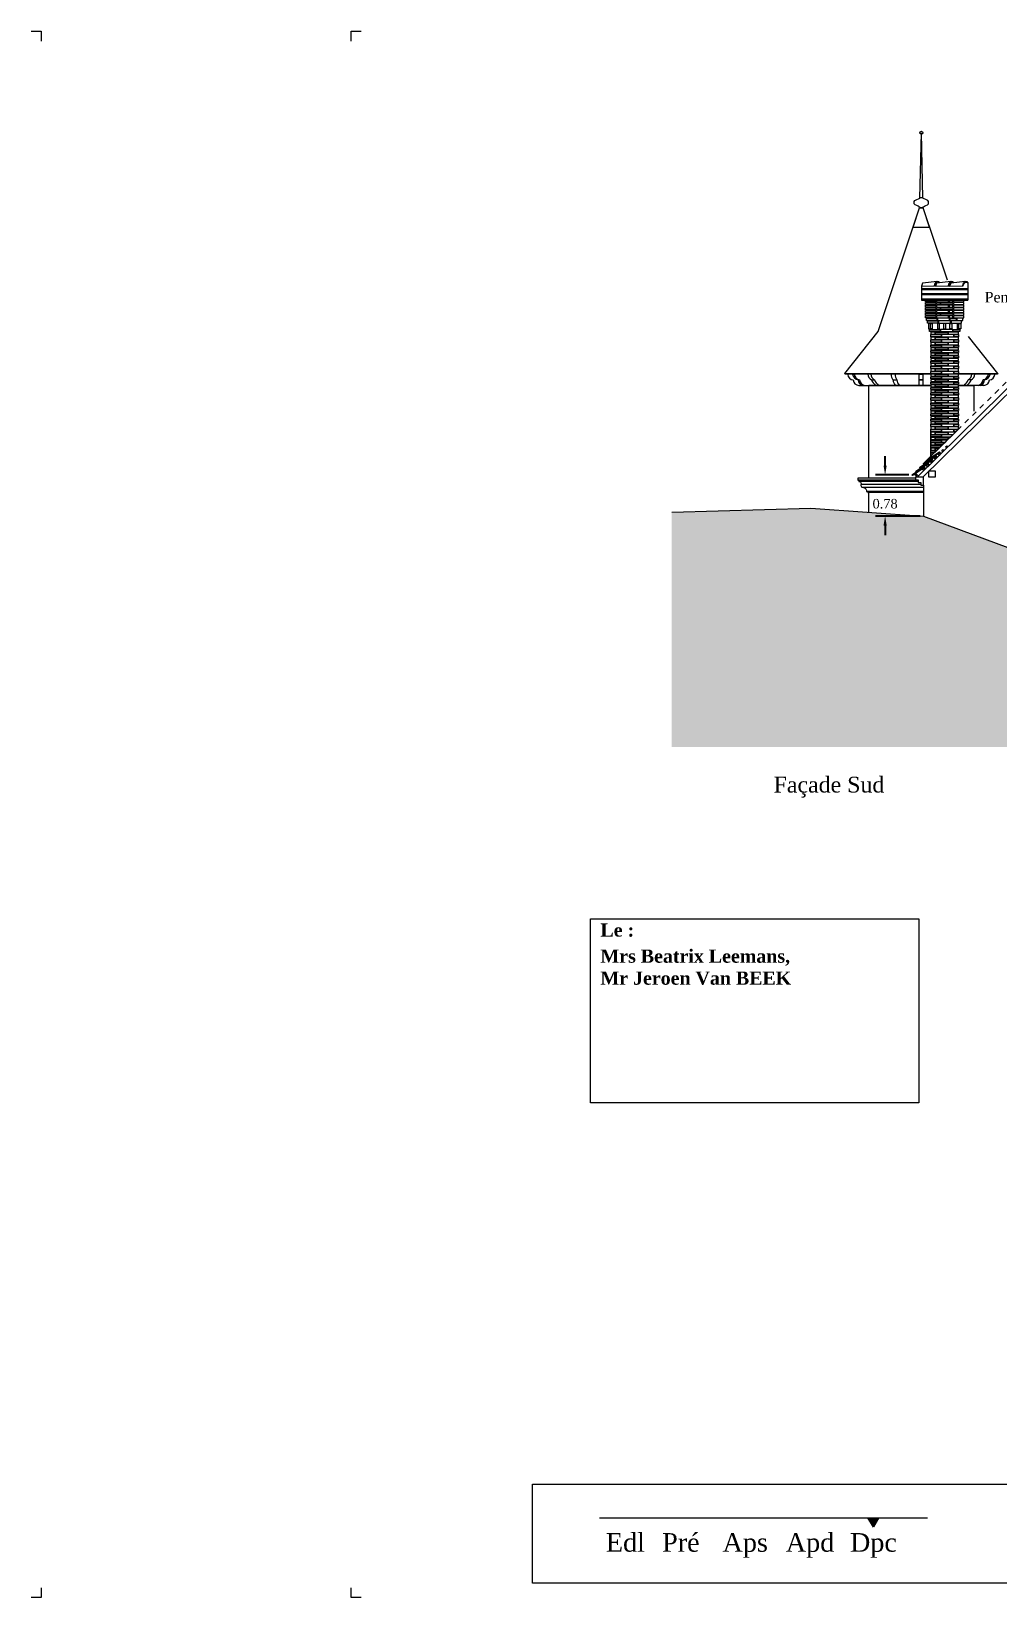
# Model space of a CAD drawing. Header units: millimetres. Extents: x -17502 to -16646, y 1856 to 2034.
# Drawn here: x -17173.35 to -17155, y 1855.92 to 1885.62 of the extents above; entities that cross this region are included whole.
import ezdxf

# ---------------------------------------------------------------- set-up
doc = ezdxf.new("R2010")
doc.units = ezdxf.units.MM
doc.linetypes.add('DASH10', pattern=[0.04167, 0.01389, -0.02778])
doc.layers.get('0').update_dxf_attribs({"lineweight": 9})
doc.layers.get('Defpoints').update_dxf_attribs({"lineweight": 9})
doc.layers.add('COUPE', color=7, linetype='Continuous', lineweight=9)
doc.styles.get("Standard").update_dxf_attribs({"font": 'times.ttf'})
doc.dimstyles.get("Standard").update_dxf_attribs({"dimtxt": 0.18, "dimasz": 0.18, "dimexe": 0.18, "dimexo": 0.0625, "dimgap": 0.09, "dimtad": 0, "dimtih": 1, "dimtoh": 1, "dimzin": 0, "dimdsep": 46, "dimtxsty": 'Standard', "dimcen": 0.09, "dimadec": 0, "dimazin": 0, "dimtfac": 1, "dimtofl": 0, "dimtmove": 0, "dimatfit": 3, "dimfxl": 1, "dimtolj": 1, "dimtzin": 0, "dimarcsym": 0})

# ---------------------------------------------------------------- blocks, each defined once
blk = doc.blocks.new('*D551')
at = {"color": 0, "lineweight": -2, "transparency": 16777216}
for p, q in [((-17157.152, 1877.392), (-17157.152, 1877.572)), ((-17156.705, 1877.212), (-17157.332, 1877.212)), ((-17156.489, 1876.433), (-17157.332, 1876.433)), ((-17157.152, 1876.253), (-17157.152, 1876.073))]:
    blk.add_line(p, q, dxfattribs=at)
at = {"color": 0, "lineweight": 9, "transparency": 16777216}
for points in [[(-17157.182, 1877.392), (-17157.122, 1877.392), (-17157.152, 1877.212)], [(-17157.182, 1876.253), (-17157.122, 1876.253), (-17157.152, 1876.433)]]:
    blk.add_solid(points, dxfattribs=at)
at = {"layer": 'Defpoints', "color": 0, "lineweight": 9, "transparency": 16777216}
for p in [(-17156.643, 1877.212), (-17157.152, 1876.433), (-17156.426, 1876.433)]:
    blk.add_point(p, dxfattribs=at)
at = {"color": 0, "lineweight": 9, "transparency": 16777216, "insert": (-17157.152, 1876.666), "char_height": 0.18, "attachment_point": 5}
blk.add_mtext('\\A1;0.78', dxfattribs=at)

msp = doc.modelspace()

# ---------------------------------------------------------------- hatches: boundary and pattern name
at = {"lineweight": 9}
for color, points in [(254, [(-17161.199, 1876.505), (-17158.559, 1876.58), (-17156.426, 1876.433), (-17150.194, 1874.12), (-17148.842, 1874.059), (-17145.464, 1873.908), (-17143.69, 1873.8), (-17142.218, 1873.702), (-17142.218, 1872.052), (-17161.199, 1872.052)]), (5, [(-17157.479, 1857.44), (-17157.271, 1857.44), (-17157.375, 1857.263)])]:
    msp.add_hatch(color=color, dxfattribs=at).paths.add_polyline_path(points)

# ---------------------------------------------------------------- linework, layer by layer
for p, q in [((-17157.86, 1879.124), (-17157.86, 1879.116)), ((-17155.07, 1879.124), (-17155.07, 1879.116)), ((-17157.65, 1878.91), (-17157.46, 1878.91)), ((-17156.287, 1878.91), (-17157.46, 1878.91)), ((-17155.47, 1878.91), (-17155.757, 1878.91)), ((-17155.28, 1878.91), (-17155.47, 1878.91)), ((-17156.526, 1877.111), (-17157.652, 1877.111)), ((-17156.526, 1877.111), (-17157.652, 1877.111)), ((-17156.526, 1877.091), (-17157.652, 1877.091)), ((-17156.526, 1877.091), (-17157.652, 1877.091)), ((-17156.576, 1877.152), (-17157.46, 1877.152)), ((-17156.576, 1877.152), (-17157.46, 1877.152)), ((-17156.476, 1877.031), (-17157.608, 1877.031)), ((-17156.476, 1877.031), (-17157.608, 1877.031)), ((-17156.426, 1876.977), (-17157.566, 1876.977)), ((-17156.426, 1876.977), (-17157.566, 1876.977)), ((-17156.426, 1876.898), (-17157.483, 1876.898)), ((-17156.426, 1876.878), (-17157.46, 1876.878))]:
    msp.add_line(p, q, dxfattribs=at)
for points in [[(-17156.623, 1881.913), (-17156.502, 1882.275), (-17156.507, 1882.297), (-17156.527, 1882.307), (-17156.553, 1882.322), (-17156.582, 1882.336), (-17156.602, 1882.354), (-17156.604, 1882.378), (-17156.599, 1882.398), (-17156.587, 1882.418), (-17156.55, 1882.435), (-17156.521, 1882.449), (-17156.496, 1882.462), (-17156.465, 1883.702)], [(-17156.308, 1881.913), (-17156.429, 1882.275), (-17156.424, 1882.297), (-17156.403, 1882.307), (-17156.377, 1882.322), (-17156.349, 1882.336), (-17156.329, 1882.354), (-17156.327, 1882.378), (-17156.332, 1882.398), (-17156.344, 1882.418), (-17156.38, 1882.435), (-17156.41, 1882.449), (-17156.435, 1882.462), (-17156.465, 1883.702)], [(-17156.507, 1882.297), (-17156.479, 1882.287), (-17156.459, 1882.287), (-17156.424, 1882.297)], [(-17156.502, 1882.275), (-17156.429, 1882.275)], [(-17156.623, 1881.913), (-17156.308, 1881.913)], [(-17156.462, 1880.795), (-17156.462, 1880.53)], [(-17155.584, 1880.86), (-17155.584, 1880.53)], [(-17156.189, 1880.53), (-17156.189, 1880.493), (-17156.387, 1880.493), (-17156.387, 1880.53)], [(-17156.179, 1880.53), (-17156.179, 1880.493), (-17155.949, 1880.493), (-17155.949, 1880.53)], [(-17155.939, 1880.53), (-17155.939, 1880.493), (-17155.865, 1880.493), (-17155.865, 1880.53)], [(-17155.855, 1880.53), (-17155.855, 1880.493), (-17155.658, 1880.493), (-17155.658, 1880.53)], [(-17156.169, 1880.143), (-17156.159, 1880.143)], [(-17156.287, 1879.124), (-17157.909, 1879.124), (-17157.919, 1879.135), (-17156.287, 1879.135)], [(-17156.439, 1879.015), (-17156.505, 1879.015), (-17156.505, 1879.124)], [(-17155.757, 1879.135), (-17155.012, 1879.135), (-17155.021, 1879.124), (-17155.757, 1879.124)], [(-17157.667, 1879.015), (-17157.636, 1879.015)], [(-17157.46, 1877.152), (-17157.46, 1878.91), (-17156.287, 1878.91)], [(-17157.409, 1879.015), (-17157.352, 1879.015)], [(-17157.002, 1879.015), (-17156.929, 1879.015)], [(-17156.439, 1878.91), (-17156.505, 1878.91), (-17156.505, 1879.015), (-17156.439, 1879.015)], [(-17156.505, 1879.015), (-17156.439, 1879.015)], [(-17155.757, 1878.91), (-17155.47, 1878.91), (-17155.47, 1878.42)], [(-17155.522, 1879.015), (-17155.578, 1879.015)], [(-17155.264, 1879.015), (-17155.294, 1879.015)], [(-17156.426, 1877.43), (-17155.896, 1877.946)], [(-17156.287, 1877.567), (-17155.757, 1878.083)], [(-17156.287, 1877.567), (-17156.287, 1878.083)], [(-17155.87, 1877.973), (-17156.08, 1877.973), (-17156.08, 1877.933), (-17155.911, 1877.933)], [(-17155.819, 1878.023), (-17155.955, 1878.023), (-17155.955, 1877.983), (-17155.86, 1877.983)], [(-17155.809, 1878.033), (-17155.84, 1878.033), (-17155.84, 1878.073), (-17155.768, 1878.073)], [(-17156.116, 1877.733), (-17156.287, 1877.733), (-17156.287, 1877.773), (-17156.09, 1877.773), (-17156.09, 1877.759)], [(-17156.219, 1877.633), (-17156.287, 1877.633), (-17156.287, 1877.673), (-17156.178, 1877.673)], [(-17156.065, 1877.783), (-17156.195, 1877.783), (-17156.195, 1877.823), (-17156.024, 1877.823)], [(-17156.168, 1877.683), (-17156.195, 1877.683), (-17156.195, 1877.723), (-17156.127, 1877.723)], [(-17155.973, 1877.873), (-17156.08, 1877.873), (-17156.08, 1877.833), (-17156.014, 1877.833)], [(-17156.075, 1877.773), (-17156.08, 1877.773), (-17156.08, 1877.769)], [(-17155.921, 1877.923), (-17155.955, 1877.923), (-17155.955, 1877.891)], [(-17156.229, 1877.623), (-17156.287, 1877.623), (-17156.287, 1877.583), (-17156.27, 1877.583)], [(-17157.46, 1877.152), (-17157.672, 1877.152), (-17157.672, 1877.111), (-17157.652, 1877.111), (-17157.652, 1877.091), (-17157.633, 1877.086), (-17157.622, 1877.079), (-17157.611, 1877.065), (-17157.607, 1877.05), (-17157.607, 1877.036), (-17157.611, 1877.022), (-17157.611, 1877.011), (-17157.607, 1876.999), (-17157.6, 1876.988), (-17157.591, 1876.982), (-17157.582, 1876.979), (-17157.565, 1876.977), (-17157.553, 1876.973), (-17157.541, 1876.967), (-17157.534, 1876.962), (-17157.526, 1876.955), (-17157.517, 1876.944), (-17157.513, 1876.938), (-17157.508, 1876.927), (-17157.505, 1876.917), (-17157.503, 1876.906), (-17157.503, 1876.898), (-17157.483, 1876.898), (-17157.483, 1876.878), (-17157.46, 1876.878), (-17157.46, 1876.878)], [(-17157.46, 1876.505), (-17157.46, 1876.878)], [(-17156.426, 1877.02), (-17156.426, 1876.433)], [(-17161.199, 1876.505), (-17158.559, 1876.58), (-17156.426, 1876.433), (-17150.194, 1874.12), (-17144.962, 1873.885), (-17142.218, 1873.702), (-17142.218, 1873.702), (-17142.218, 1873.702)]]:
    msp.add_lwpolyline(points, dxfattribs=at)
for points in [[(-17155.584, 1880.743), (-17155.993, 1880.743), (-17156.462, 1880.743), (-17156.462, 1880.73), (-17155.584, 1880.73)], [(-17155.584, 1880.648), (-17155.869, 1880.648), (-17156.462, 1880.648), (-17156.462, 1880.635), (-17155.584, 1880.635)], [(-17156.545, 1877.174), (-17153.341, 1880.325), (-17153.284, 1880.269), (-17156.435, 1877.17)], [(-17155.584, 1880.543), (-17156.462, 1880.543), (-17156.462, 1880.53), (-17155.584, 1880.53)], [(-17156.387, 1880.483), (-17156.189, 1880.483), (-17156.189, 1880.443), (-17156.387, 1880.443)], [(-17156.387, 1880.433), (-17156.189, 1880.433), (-17156.189, 1880.393), (-17156.387, 1880.393)], [(-17156.387, 1880.383), (-17156.189, 1880.383), (-17156.189, 1880.343), (-17156.387, 1880.343)], [(-17156.387, 1880.333), (-17156.189, 1880.333), (-17156.189, 1880.293), (-17156.387, 1880.293)], [(-17156.179, 1880.483), (-17156.105, 1880.483), (-17156.105, 1880.443), (-17156.179, 1880.443)], [(-17155.949, 1880.433), (-17156.179, 1880.433), (-17156.179, 1880.393), (-17155.949, 1880.393)], [(-17156.179, 1880.383), (-17156.105, 1880.383), (-17156.105, 1880.343), (-17156.179, 1880.343)], [(-17155.949, 1880.333), (-17156.179, 1880.333), (-17156.179, 1880.293), (-17155.949, 1880.293)], [(-17156.095, 1880.483), (-17155.865, 1880.483), (-17155.865, 1880.443), (-17156.095, 1880.443)], [(-17156.095, 1880.383), (-17155.865, 1880.383), (-17155.865, 1880.343), (-17156.095, 1880.343)], [(-17155.865, 1880.433), (-17155.939, 1880.433), (-17155.939, 1880.393), (-17155.865, 1880.393)], [(-17155.865, 1880.333), (-17155.939, 1880.333), (-17155.939, 1880.293), (-17155.865, 1880.293)], [(-17155.658, 1880.483), (-17155.855, 1880.483), (-17155.855, 1880.443), (-17155.658, 1880.443)], [(-17155.658, 1880.433), (-17155.855, 1880.433), (-17155.855, 1880.393), (-17155.658, 1880.393)], [(-17155.658, 1880.383), (-17155.855, 1880.383), (-17155.855, 1880.343), (-17155.658, 1880.343)], [(-17155.658, 1880.333), (-17155.855, 1880.333), (-17155.855, 1880.293), (-17155.658, 1880.293)], [(-17156.387, 1880.283), (-17156.189, 1880.283), (-17156.189, 1880.243), (-17156.387, 1880.243)], [(-17156.387, 1880.233), (-17156.189, 1880.233), (-17156.189, 1880.193), (-17156.387, 1880.193)], [(-17156.367, 1880.183), (-17156.169, 1880.183), (-17156.169, 1880.143), (-17156.367, 1880.143)], [(-17156.347, 1880.133), (-17156.149, 1880.133), (-17156.149, 1880.093), (-17156.347, 1880.093)], [(-17156.327, 1880.083), (-17156.327, 1879.983), (-17156.293, 1879.983), (-17156.293, 1880.083)], [(-17156.293, 1880.083), (-17156.257, 1880.083), (-17156.257, 1879.983), (-17156.293, 1879.983)], [(-17156.179, 1880.283), (-17156.105, 1880.283), (-17156.105, 1880.243), (-17156.179, 1880.243)], [(-17155.949, 1880.233), (-17156.179, 1880.233), (-17156.179, 1880.193), (-17155.949, 1880.193)], [(-17156.16, 1880.083), (-17156.16, 1879.983), (-17156.12, 1879.983), (-17156.12, 1880.083)], [(-17155.929, 1880.183), (-17156.159, 1880.183), (-17156.159, 1880.143), (-17155.929, 1880.143)], [(-17155.909, 1880.133), (-17156.139, 1880.133), (-17156.139, 1880.093), (-17155.909, 1880.093)], [(-17156.095, 1880.283), (-17155.865, 1880.283), (-17155.865, 1880.243), (-17156.095, 1880.243)], [(-17156.042, 1880.083), (-17156.042, 1879.983), (-17156.002, 1879.983), (-17156.002, 1880.083)], [(-17155.865, 1880.233), (-17155.939, 1880.233), (-17155.939, 1880.193), (-17155.865, 1880.193)], [(-17155.885, 1880.083), (-17155.885, 1879.983), (-17155.925, 1879.983), (-17155.925, 1880.083)], [(-17155.919, 1880.183), (-17155.804, 1880.183), (-17155.804, 1880.143), (-17155.919, 1880.143)], [(-17155.702, 1880.133), (-17155.899, 1880.133), (-17155.899, 1880.093), (-17155.702, 1880.093)], [(-17155.658, 1880.283), (-17155.855, 1880.283), (-17155.855, 1880.243), (-17155.658, 1880.243)], [(-17155.658, 1880.233), (-17155.855, 1880.233), (-17155.855, 1880.193), (-17155.658, 1880.193)], [(-17155.678, 1880.183), (-17155.794, 1880.183), (-17155.794, 1880.143), (-17155.678, 1880.143)], [(-17155.751, 1880.083), (-17155.788, 1880.083), (-17155.788, 1879.983), (-17155.751, 1879.983)], [(-17155.718, 1880.083), (-17155.718, 1879.983), (-17155.751, 1879.983), (-17155.751, 1880.083)], [(-17156.307, 1879.973), (-17156.11, 1879.973), (-17156.11, 1879.933), (-17156.307, 1879.933)], [(-17156.205, 1879.923), (-17156.287, 1879.923), (-17156.287, 1879.883), (-17156.205, 1879.883)], [(-17156.287, 1879.873), (-17156.09, 1879.873), (-17156.09, 1879.833), (-17156.287, 1879.833)], [(-17156.205, 1879.823), (-17156.287, 1879.823), (-17156.287, 1879.783), (-17156.205, 1879.783)], [(-17156.287, 1879.773), (-17156.09, 1879.773), (-17156.09, 1879.733), (-17156.287, 1879.733)], [(-17156.205, 1879.723), (-17156.287, 1879.723), (-17156.287, 1879.683), (-17156.205, 1879.683)], [(-17156.195, 1879.923), (-17155.965, 1879.923), (-17155.965, 1879.883), (-17156.195, 1879.883)], [(-17156.195, 1879.823), (-17155.965, 1879.823), (-17155.965, 1879.783), (-17156.195, 1879.783)], [(-17156.195, 1879.723), (-17155.965, 1879.723), (-17155.965, 1879.683), (-17156.195, 1879.683)], [(-17155.87, 1879.973), (-17156.1, 1879.973), (-17156.1, 1879.933), (-17155.87, 1879.933)], [(-17155.85, 1879.873), (-17156.08, 1879.873), (-17156.08, 1879.833), (-17155.85, 1879.833)], [(-17155.85, 1879.773), (-17156.08, 1879.773), (-17156.08, 1879.733), (-17155.85, 1879.733)], [(-17155.757, 1879.923), (-17155.955, 1879.923), (-17155.955, 1879.883), (-17155.757, 1879.883)], [(-17155.757, 1879.823), (-17155.955, 1879.823), (-17155.955, 1879.783), (-17155.757, 1879.783)], [(-17155.757, 1879.723), (-17155.955, 1879.723), (-17155.955, 1879.683), (-17155.757, 1879.683)], [(-17155.86, 1879.973), (-17155.737, 1879.973), (-17155.737, 1879.933), (-17155.86, 1879.933)], [(-17155.84, 1879.873), (-17155.757, 1879.873), (-17155.757, 1879.833), (-17155.84, 1879.833)], [(-17155.84, 1879.773), (-17155.757, 1879.773), (-17155.757, 1879.733), (-17155.84, 1879.733)], [(-17156.287, 1879.673), (-17156.09, 1879.673), (-17156.09, 1879.633), (-17156.287, 1879.633)], [(-17156.205, 1879.623), (-17156.287, 1879.623), (-17156.287, 1879.583), (-17156.205, 1879.583)], [(-17156.287, 1879.573), (-17156.09, 1879.573), (-17156.09, 1879.533), (-17156.287, 1879.533)], [(-17156.205, 1879.523), (-17156.287, 1879.523), (-17156.287, 1879.483), (-17156.205, 1879.483)], [(-17156.287, 1879.473), (-17156.09, 1879.473), (-17156.09, 1879.433), (-17156.287, 1879.433)], [(-17156.205, 1879.423), (-17156.287, 1879.423), (-17156.287, 1879.383), (-17156.205, 1879.383)], [(-17156.195, 1879.623), (-17155.965, 1879.623), (-17155.965, 1879.583), (-17156.195, 1879.583)], [(-17156.195, 1879.523), (-17155.965, 1879.523), (-17155.965, 1879.483), (-17156.195, 1879.483)], [(-17156.195, 1879.423), (-17155.965, 1879.423), (-17155.965, 1879.383), (-17156.195, 1879.383)], [(-17155.85, 1879.673), (-17156.08, 1879.673), (-17156.08, 1879.633), (-17155.85, 1879.633)], [(-17155.85, 1879.573), (-17156.08, 1879.573), (-17156.08, 1879.533), (-17155.85, 1879.533)], [(-17155.85, 1879.473), (-17156.08, 1879.473), (-17156.08, 1879.433), (-17155.85, 1879.433)], [(-17155.757, 1879.623), (-17155.955, 1879.623), (-17155.955, 1879.583), (-17155.757, 1879.583)], [(-17155.757, 1879.523), (-17155.955, 1879.523), (-17155.955, 1879.483), (-17155.757, 1879.483)], [(-17155.757, 1879.423), (-17155.955, 1879.423), (-17155.955, 1879.383), (-17155.757, 1879.383)], [(-17155.84, 1879.673), (-17155.757, 1879.673), (-17155.757, 1879.633), (-17155.84, 1879.633)], [(-17155.84, 1879.573), (-17155.757, 1879.573), (-17155.757, 1879.533), (-17155.84, 1879.533)], [(-17155.84, 1879.473), (-17155.757, 1879.473), (-17155.757, 1879.433), (-17155.84, 1879.433)], [(-17156.505, 1879.124), (-17156.439, 1879.124), (-17156.439, 1879.015), (-17156.505, 1879.015)], [(-17156.287, 1879.373), (-17156.09, 1879.373), (-17156.09, 1879.333), (-17156.287, 1879.333)], [(-17156.205, 1879.323), (-17156.287, 1879.323), (-17156.287, 1879.283), (-17156.205, 1879.283)], [(-17156.287, 1879.273), (-17156.09, 1879.273), (-17156.09, 1879.233), (-17156.287, 1879.233)], [(-17156.205, 1879.223), (-17156.287, 1879.223), (-17156.287, 1879.183), (-17156.205, 1879.183)], [(-17156.287, 1879.173), (-17156.09, 1879.173), (-17156.09, 1879.133), (-17156.287, 1879.133)], [(-17156.205, 1879.123), (-17156.287, 1879.123), (-17156.287, 1879.083), (-17156.205, 1879.083)], [(-17156.195, 1879.323), (-17155.965, 1879.323), (-17155.965, 1879.283), (-17156.195, 1879.283)], [(-17156.195, 1879.223), (-17155.965, 1879.223), (-17155.965, 1879.183), (-17156.195, 1879.183)], [(-17156.195, 1879.123), (-17155.965, 1879.123), (-17155.965, 1879.083), (-17156.195, 1879.083)], [(-17155.85, 1879.373), (-17156.08, 1879.373), (-17156.08, 1879.333), (-17155.85, 1879.333)], [(-17155.85, 1879.273), (-17156.08, 1879.273), (-17156.08, 1879.233), (-17155.85, 1879.233)], [(-17155.85, 1879.173), (-17156.08, 1879.173), (-17156.08, 1879.133), (-17155.85, 1879.133)], [(-17155.757, 1879.323), (-17155.955, 1879.323), (-17155.955, 1879.283), (-17155.757, 1879.283)], [(-17155.757, 1879.223), (-17155.955, 1879.223), (-17155.955, 1879.183), (-17155.757, 1879.183)], [(-17155.757, 1879.123), (-17155.955, 1879.123), (-17155.955, 1879.083), (-17155.757, 1879.083)], [(-17155.84, 1879.373), (-17155.757, 1879.373), (-17155.757, 1879.333), (-17155.84, 1879.333)], [(-17155.84, 1879.273), (-17155.757, 1879.273), (-17155.757, 1879.233), (-17155.84, 1879.233)], [(-17155.84, 1879.173), (-17155.757, 1879.173), (-17155.757, 1879.133), (-17155.84, 1879.133)], [(-17156.505, 1879.015), (-17156.439, 1879.015), (-17156.439, 1878.91), (-17156.505, 1878.91)], [(-17156.287, 1879.073), (-17156.09, 1879.073), (-17156.09, 1879.033), (-17156.287, 1879.033)], [(-17156.205, 1879.023), (-17156.287, 1879.023), (-17156.287, 1878.983), (-17156.205, 1878.983)], [(-17156.287, 1878.973), (-17156.09, 1878.973), (-17156.09, 1878.933), (-17156.287, 1878.933)], [(-17156.205, 1878.923), (-17156.287, 1878.923), (-17156.287, 1878.883), (-17156.205, 1878.883)], [(-17156.287, 1878.873), (-17156.09, 1878.873), (-17156.09, 1878.833), (-17156.287, 1878.833)], [(-17156.205, 1878.823), (-17156.287, 1878.823), (-17156.287, 1878.783), (-17156.205, 1878.783)], [(-17156.195, 1879.023), (-17155.965, 1879.023), (-17155.965, 1878.983), (-17156.195, 1878.983)], [(-17156.195, 1878.923), (-17155.965, 1878.923), (-17155.965, 1878.883), (-17156.195, 1878.883)], [(-17156.195, 1878.823), (-17155.965, 1878.823), (-17155.965, 1878.783), (-17156.195, 1878.783)], [(-17155.85, 1879.073), (-17156.08, 1879.073), (-17156.08, 1879.033), (-17155.85, 1879.033)], [(-17155.85, 1878.973), (-17156.08, 1878.973), (-17156.08, 1878.933), (-17155.85, 1878.933)], [(-17155.85, 1878.873), (-17156.08, 1878.873), (-17156.08, 1878.833), (-17155.85, 1878.833)], [(-17155.757, 1879.023), (-17155.955, 1879.023), (-17155.955, 1878.983), (-17155.757, 1878.983)], [(-17155.757, 1878.923), (-17155.955, 1878.923), (-17155.955, 1878.883), (-17155.757, 1878.883)], [(-17155.757, 1878.823), (-17155.955, 1878.823), (-17155.955, 1878.783), (-17155.757, 1878.783)], [(-17155.84, 1879.073), (-17155.757, 1879.073), (-17155.757, 1879.033), (-17155.84, 1879.033)], [(-17155.84, 1878.973), (-17155.757, 1878.973), (-17155.757, 1878.933), (-17155.84, 1878.933)], [(-17155.84, 1878.873), (-17155.757, 1878.873), (-17155.757, 1878.833), (-17155.84, 1878.833)], [(-17156.287, 1878.773), (-17156.09, 1878.773), (-17156.09, 1878.733), (-17156.287, 1878.733)], [(-17156.205, 1878.723), (-17156.287, 1878.723), (-17156.287, 1878.683), (-17156.205, 1878.683)], [(-17156.287, 1878.673), (-17156.09, 1878.673), (-17156.09, 1878.633), (-17156.287, 1878.633)], [(-17156.205, 1878.623), (-17156.287, 1878.623), (-17156.287, 1878.583), (-17156.205, 1878.583)], [(-17156.287, 1878.573), (-17156.09, 1878.573), (-17156.09, 1878.533), (-17156.287, 1878.533)], [(-17156.195, 1878.723), (-17155.965, 1878.723), (-17155.965, 1878.683), (-17156.195, 1878.683)], [(-17156.195, 1878.623), (-17155.965, 1878.623), (-17155.965, 1878.583), (-17156.195, 1878.583)], [(-17155.85, 1878.773), (-17156.08, 1878.773), (-17156.08, 1878.733), (-17155.85, 1878.733)], [(-17155.85, 1878.673), (-17156.08, 1878.673), (-17156.08, 1878.633), (-17155.85, 1878.633)], [(-17155.85, 1878.573), (-17156.08, 1878.573), (-17156.08, 1878.533), (-17155.85, 1878.533)], [(-17155.757, 1878.723), (-17155.955, 1878.723), (-17155.955, 1878.683), (-17155.757, 1878.683)], [(-17155.757, 1878.623), (-17155.955, 1878.623), (-17155.955, 1878.583), (-17155.757, 1878.583)], [(-17155.84, 1878.773), (-17155.757, 1878.773), (-17155.757, 1878.733), (-17155.84, 1878.733)], [(-17155.84, 1878.673), (-17155.757, 1878.673), (-17155.757, 1878.633), (-17155.84, 1878.633)], [(-17155.84, 1878.573), (-17155.757, 1878.573), (-17155.757, 1878.533), (-17155.84, 1878.533)], [(-17156.205, 1878.523), (-17156.287, 1878.523), (-17156.287, 1878.483), (-17156.205, 1878.483)], [(-17156.287, 1878.473), (-17156.09, 1878.473), (-17156.09, 1878.433), (-17156.287, 1878.433)], [(-17156.205, 1878.423), (-17156.287, 1878.423), (-17156.287, 1878.383), (-17156.205, 1878.383)], [(-17156.287, 1878.373), (-17156.09, 1878.373), (-17156.09, 1878.333), (-17156.287, 1878.333)], [(-17156.205, 1878.323), (-17156.287, 1878.323), (-17156.287, 1878.283), (-17156.205, 1878.283)], [(-17156.287, 1878.273), (-17156.09, 1878.273), (-17156.09, 1878.233), (-17156.287, 1878.233)], [(-17156.195, 1878.523), (-17155.965, 1878.523), (-17155.965, 1878.483), (-17156.195, 1878.483)], [(-17156.195, 1878.423), (-17155.965, 1878.423), (-17155.965, 1878.383), (-17156.195, 1878.383)], [(-17156.195, 1878.323), (-17155.965, 1878.323), (-17155.965, 1878.283), (-17156.195, 1878.283)], [(-17155.85, 1878.473), (-17156.08, 1878.473), (-17156.08, 1878.433), (-17155.85, 1878.433)], [(-17155.85, 1878.373), (-17156.08, 1878.373), (-17156.08, 1878.333), (-17155.85, 1878.333)], [(-17155.85, 1878.273), (-17156.08, 1878.273), (-17156.08, 1878.233), (-17155.85, 1878.233)], [(-17155.757, 1878.523), (-17155.955, 1878.523), (-17155.955, 1878.483), (-17155.757, 1878.483)], [(-17155.757, 1878.423), (-17155.955, 1878.423), (-17155.955, 1878.383), (-17155.757, 1878.383)], [(-17155.757, 1878.323), (-17155.955, 1878.323), (-17155.955, 1878.283), (-17155.757, 1878.283)], [(-17155.84, 1878.473), (-17155.757, 1878.473), (-17155.757, 1878.433), (-17155.84, 1878.433)], [(-17155.84, 1878.373), (-17155.757, 1878.373), (-17155.757, 1878.333), (-17155.84, 1878.333)], [(-17155.84, 1878.273), (-17155.757, 1878.273), (-17155.757, 1878.233), (-17155.84, 1878.233)], [(-17156.205, 1878.223), (-17156.287, 1878.223), (-17156.287, 1878.183), (-17156.205, 1878.183)], [(-17156.287, 1878.173), (-17156.09, 1878.173), (-17156.09, 1878.133), (-17156.287, 1878.133)], [(-17156.205, 1878.123), (-17156.287, 1878.123), (-17156.287, 1878.083), (-17156.205, 1878.083)], [(-17156.287, 1878.073), (-17156.09, 1878.073), (-17156.09, 1878.033), (-17156.287, 1878.033)], [(-17156.205, 1878.023), (-17156.287, 1878.023), (-17156.287, 1877.983), (-17156.205, 1877.983)], [(-17156.287, 1877.973), (-17156.09, 1877.973), (-17156.09, 1877.933), (-17156.287, 1877.933)], [(-17156.195, 1878.223), (-17155.965, 1878.223), (-17155.965, 1878.183), (-17156.195, 1878.183)], [(-17156.195, 1878.123), (-17155.965, 1878.123), (-17155.965, 1878.083), (-17156.195, 1878.083)], [(-17156.195, 1878.023), (-17155.965, 1878.023), (-17155.965, 1877.983), (-17156.195, 1877.983)], [(-17155.85, 1878.173), (-17156.08, 1878.173), (-17156.08, 1878.133), (-17155.85, 1878.133)], [(-17155.85, 1878.073), (-17156.08, 1878.073), (-17156.08, 1878.033), (-17155.85, 1878.033)], [(-17155.757, 1878.223), (-17155.955, 1878.223), (-17155.955, 1878.183), (-17155.757, 1878.183)], [(-17155.757, 1878.123), (-17155.955, 1878.123), (-17155.955, 1878.083), (-17155.757, 1878.083)], [(-17155.84, 1878.173), (-17155.757, 1878.173), (-17155.757, 1878.133), (-17155.84, 1878.133)], [(-17156.205, 1877.923), (-17156.287, 1877.923), (-17156.287, 1877.883), (-17156.205, 1877.883)], [(-17156.287, 1877.873), (-17156.09, 1877.873), (-17156.09, 1877.833), (-17156.287, 1877.833)], [(-17156.205, 1877.823), (-17156.287, 1877.823), (-17156.287, 1877.783), (-17156.205, 1877.783)], [(-17156.205, 1877.723), (-17156.287, 1877.723), (-17156.287, 1877.683), (-17156.205, 1877.683)], [(-17156.195, 1877.923), (-17155.965, 1877.923), (-17155.965, 1877.883), (-17156.195, 1877.883)], [(-17156.426, 1877.17), (-17156.576, 1877.17), (-17156.576, 1877.12), (-17156.526, 1877.12), (-17156.526, 1877.07), (-17156.476, 1877.07), (-17156.476, 1877.02), (-17156.426, 1877.02)], [(-17156.32, 1877.29), (-17156.2, 1877.29), (-17156.2, 1877.17), (-17156.32, 1877.17)], [(-17162.739, 1868.795), (-17156.515, 1868.795), (-17156.515, 1865.307), (-17162.739, 1865.307)], [(-17163.843, 1858.074), (-17128.715, 1858.074), (-17128.715, 1856.197), (-17163.843, 1856.197)]]:
    msp.add_lwpolyline(points, close=True, dxfattribs=at)
at = {"color": 5, "lineweight": 9}
msp.add_lwpolyline([(-17162.571, 1857.44), (-17156.35, 1857.44)], dxfattribs=at)
msp.add_lwpolyline([(-17157.479, 1857.44), (-17157.271, 1857.44), (-17157.375, 1857.263), (-17157.479, 1857.44)], close=True, dxfattribs=at)
at = {"lineweight": 9}
msp.add_circle((-17156.465, 1883.702), 0.0273, dxfattribs=at)
for centre, radius, start, end in [((-17156.465, 1882.354), 0.112, 74.0274, 105.9726), ((-17157.637, 1879.146), 0.134, 189.4515, 257.2072), ((-17157.607, 1879.146), 0.134, 189.4515, 257.2072), ((-17157.351, 1879.13), 0.129, 182.936, 243.3983), ((-17157.295, 1879.13), 0.129, 182.936, 243.3983), ((-17156.886, 1879.111), 0.151, 175.0323, 219.3488), ((-17156.812, 1879.111), 0.151, 175.0323, 219.3488), ((-17155.636, 1879.13), 0.129, 296.6017, 357.064), ((-17155.579, 1879.13), 0.129, 296.6017, 357.064), ((-17155.324, 1879.146), 0.134, 282.7928, 350.5485), ((-17155.293, 1879.146), 0.134, 282.7928, 350.5485), ((-17157.752, 1879.123), 0.108, 183.584, 265.3983), ((-17157.64, 1879.031), 0.122, 187.5464, 265.2975), ((-17157.546, 1879.028), 0.121, 186.0311, 256.1119), ((-17157.516, 1879.028), 0.121, 186.0311, 256.1119), ((-17157.187, 1879.097), 0.237, 200.3526, 232.3717), ((-17157.13, 1879.097), 0.237, 200.3526, 232.3717), ((-17156.848, 1879.021), 0.154, 182.0706, 225.8391), ((-17156.774, 1879.021), 0.154, 182.0706, 225.8391), ((-17155.8, 1879.097), 0.237, 307.6283, 339.6474), ((-17155.744, 1879.097), 0.237, 307.6283, 339.6474), ((-17155.415, 1879.028), 0.121, 283.8881, 353.9689), ((-17155.384, 1879.028), 0.121, 283.8881, 353.9689), ((-17155.29, 1879.031), 0.122, 274.7025, 352.4536), ((-17155.179, 1879.123), 0.108, 274.6017, 356.416)]:
    msp.add_arc(centre, radius, start, end, dxfattribs=at)
at = {"layer": 'COUPE', "color": 7, "linetype": 'Continuous', "lineweight": 9}
for p, q in [((-17156.452, 1880.833), (-17156.462, 1880.795)), ((-17156.462, 1880.795), (-17156.217, 1880.8)), ((-17156.442, 1880.849), (-17156.452, 1880.833)), ((-17156.163, 1880.88), (-17156.442, 1880.849)), ((-17156.215, 1880.83), (-17156.223, 1880.8)), ((-17156.217, 1880.8), (-17156.207, 1880.795)), ((-17156.204, 1880.852), (-17156.215, 1880.83)), ((-17156.207, 1880.795), (-17156.201, 1880.824)), ((-17156.195, 1880.864), (-17156.204, 1880.852)), ((-17156.201, 1880.824), (-17156.186, 1880.851)), ((-17156.168, 1880.88), (-17156.195, 1880.864)), ((-17156.186, 1880.833), (-17156.195, 1880.795)), ((-17156.195, 1880.795), (-17155.951, 1880.8)), ((-17156.186, 1880.851), (-17156.17, 1880.864)), ((-17156.176, 1880.849), (-17156.186, 1880.833)), ((-17155.896, 1880.88), (-17156.176, 1880.849)), ((-17156.17, 1880.864), (-17156.149, 1880.869)), ((-17156.134, 1880.877), (-17156.163, 1880.88)), ((-17156.149, 1880.869), (-17156.133, 1880.865)), ((-17156.119, 1880.871), (-17156.134, 1880.877)), ((-17156.133, 1880.865), (-17156.122, 1880.86)), ((-17156.122, 1880.86), (-17156.119, 1880.871)), ((-17155.949, 1880.83), (-17155.956, 1880.8)), ((-17155.951, 1880.8), (-17155.94, 1880.795)), ((-17155.938, 1880.852), (-17155.949, 1880.83)), ((-17155.94, 1880.795), (-17155.934, 1880.824)), ((-17155.928, 1880.864), (-17155.938, 1880.852)), ((-17155.934, 1880.824), (-17155.919, 1880.851)), ((-17155.902, 1880.88), (-17155.928, 1880.864)), ((-17155.915, 1880.833), (-17155.924, 1880.795)), ((-17155.924, 1880.795), (-17155.68, 1880.8)), ((-17155.919, 1880.851), (-17155.904, 1880.864)), ((-17155.904, 1880.849), (-17155.915, 1880.833)), ((-17155.625, 1880.88), (-17155.904, 1880.849)), ((-17155.904, 1880.864), (-17155.882, 1880.869)), ((-17155.867, 1880.877), (-17155.896, 1880.88)), ((-17155.882, 1880.869), (-17155.867, 1880.865)), ((-17155.853, 1880.871), (-17155.867, 1880.877)), ((-17155.867, 1880.865), (-17155.855, 1880.86)), ((-17155.855, 1880.86), (-17155.853, 1880.871)), ((-17155.678, 1880.83), (-17155.685, 1880.8)), ((-17155.68, 1880.8), (-17155.669, 1880.795)), ((-17155.667, 1880.852), (-17155.678, 1880.83)), ((-17155.669, 1880.795), (-17155.663, 1880.824)), ((-17155.657, 1880.864), (-17155.667, 1880.852)), ((-17155.663, 1880.824), (-17155.648, 1880.851)), ((-17155.631, 1880.88), (-17155.657, 1880.864)), ((-17155.648, 1880.851), (-17155.633, 1880.864)), ((-17155.633, 1880.864), (-17155.611, 1880.869)), ((-17155.596, 1880.877), (-17155.625, 1880.88)), ((-17155.611, 1880.869), (-17155.595, 1880.865)), ((-17155.582, 1880.871), (-17155.596, 1880.877)), ((-17155.595, 1880.865), (-17155.584, 1880.86)), ((-17155.584, 1880.86), (-17155.582, 1880.871))]:
    msp.add_line(p, q, dxfattribs=at)
at = {"layer": 'COUPE', "color": 7, "lineweight": 9}
for points in [[(-17157.919, 1879.135), (-17157.287, 1879.93), (-17156.502, 1882.275)], [(-17155.971, 1880.908), (-17156.429, 1882.275)], [(-17155.012, 1879.135), (-17155.569, 1879.836)]]:
    msp.add_lwpolyline(points, dxfattribs=at)
at = {"layer": 'COUPE', "color": 7, "linetype": 'DASH10', "lineweight": 9}
msp.add_lwpolyline([(-17156.352, 1877.498), (-17153.41, 1880.392)], dxfattribs=at)
at = {"layer": 'COUPE', "color": 7, "linetype": 'Continuous', "lineweight": 9}
for points in [[(-17156.122, 1877.631), (-17156.344, 1877.486), (-17156.352, 1877.498), (-17156.118, 1877.652), (-17156.11, 1877.639), (-17156.099, 1877.622), (-17156.111, 1877.614), (-17156.122, 1877.631)], [(-17156.077, 1877.675), (-17156.056, 1877.696), (-17156.035, 1877.675), (-17156.056, 1877.654), (-17156.077, 1877.675)], [(-17156.005, 1877.747), (-17155.983, 1877.768), (-17155.962, 1877.747), (-17155.984, 1877.726), (-17156.005, 1877.747)], [(-17156.413, 1877.345), (-17156.635, 1877.2), (-17156.643, 1877.212), (-17156.409, 1877.366), (-17156.401, 1877.353), (-17156.39, 1877.336), (-17156.402, 1877.328), (-17156.413, 1877.345)], [(-17156.34, 1877.416), (-17156.562, 1877.271), (-17156.57, 1877.284), (-17156.336, 1877.437), (-17156.328, 1877.424), (-17156.317, 1877.408), (-17156.329, 1877.4), (-17156.34, 1877.416)], [(-17156.268, 1877.488), (-17156.489, 1877.343), (-17156.498, 1877.355), (-17156.263, 1877.509), (-17156.255, 1877.496), (-17156.244, 1877.479), (-17156.257, 1877.471), (-17156.268, 1877.488)], [(-17156.441, 1877.318), (-17156.42, 1877.339), (-17156.399, 1877.317), (-17156.42, 1877.296), (-17156.441, 1877.318)], [(-17156.195, 1877.559), (-17156.417, 1877.414), (-17156.425, 1877.427), (-17156.191, 1877.58), (-17156.182, 1877.568), (-17156.171, 1877.551), (-17156.184, 1877.543), (-17156.195, 1877.559)], [(-17156.368, 1877.389), (-17156.347, 1877.41), (-17156.326, 1877.389), (-17156.347, 1877.368), (-17156.368, 1877.389)], [(-17156.296, 1877.461), (-17156.274, 1877.482), (-17156.253, 1877.461), (-17156.275, 1877.44), (-17156.296, 1877.461)], [(-17156.223, 1877.532), (-17156.201, 1877.553), (-17156.18, 1877.532), (-17156.202, 1877.511), (-17156.223, 1877.532)], [(-17156.15, 1877.604), (-17156.129, 1877.625), (-17156.108, 1877.604), (-17156.129, 1877.583), (-17156.15, 1877.604)], [(-17156.587, 1877.216), (-17156.566, 1877.237), (-17156.545, 1877.216), (-17156.566, 1877.195), (-17156.587, 1877.216)], [(-17156.566, 1877.195), (-17156.545, 1877.216), (-17156.524, 1877.195), (-17156.545, 1877.174), (-17156.566, 1877.195)]]:
    msp.add_lwpolyline(points, close=True, dxfattribs=at)
at = {"layer": 'Defpoints', "lineweight": 9}
for points in [[(-17173.349, 1885.625), (-17173.163, 1885.625), (-17173.163, 1885.438)], [(-17167.279, 1885.438), (-17167.279, 1885.625), (-17167.093, 1885.625)], [(-17173.163, 1856.111), (-17173.163, 1855.925), (-17173.349, 1855.925)], [(-17167.093, 1855.925), (-17167.279, 1855.925), (-17167.279, 1856.111)]]:
    msp.add_lwpolyline(points, dxfattribs=at)
for p in [(-17173.163, 1885.625), (-17173.163, 1885.625), (-17167.279, 1885.625), (-17173.163, 1855.925), (-17173.163, 1855.925), (-17173.163, 1855.925), (-17167.279, 1855.925), (-17167.279, 1855.925), (-17167.279, 1855.925), (-17167.279, 1855.925)]:
    msp.add_point(p, dxfattribs=at)

# ---------------------------------------------------------------- texts
at = {"lineweight": 9, "attachment_point": 1}
for s, insert, char_height, width in [('Pente 100%', (-17155.264, 1880.685), 0.2, 6.94415), ('\\A1;Façade Sud', (-17159.268, 1871.491), 0.3, 21.0239), ('{\\fTimes New Roman|b1|i0|c0|p18;Le : }', (-17162.552, 1868.709), 0.25, 12.6731), ('{\\fTimes New Roman|b1|i0|c0|p18;Mrs Beatrix Leemans, \\PMr Jeroen Van BEEK}', (-17162.552, 1868.214), 0.25, 12.6731), ('Edl', (-17162.45, 1857.149), 0.3535, 1.3673), ('Pré', (-17161.383, 1857.149), 0.3535, 1.3673), ('Aps', (-17160.236, 1857.149), 0.3535, 1.3673), ('Apd', (-17159.036, 1857.149), 0.3535, 1.3673)]:
    msp.add_mtext(s, dxfattribs=dict(at, insert=insert, char_height=char_height, width=width))
at = {"color": 16, "lineweight": 9, "insert": (-17157.818, 1857.149), "char_height": 0.3535, "width": 1.3673, "attachment_point": 1}
msp.add_mtext('{\\C1;Dpc}', dxfattribs=at)

# ---------------------------------------------------------------- dimensions: what is measured, and where the dimension line sits
at = {"lineweight": 9}
dim = msp.add_linear_dim(base=(-17157.152, 1876.433), p1=(-17156.643, 1877.212), p2=(-17156.426, 1876.433), angle=90, dimstyle='Standard', dxfattribs=at)
dim.commit()
dim.dimension.update_dxf_attribs({"geometry": '*D551', "text_midpoint": (-17157.152, 1876.666), "dimtype": 160})

doc.saveas('drawing.dxf')
